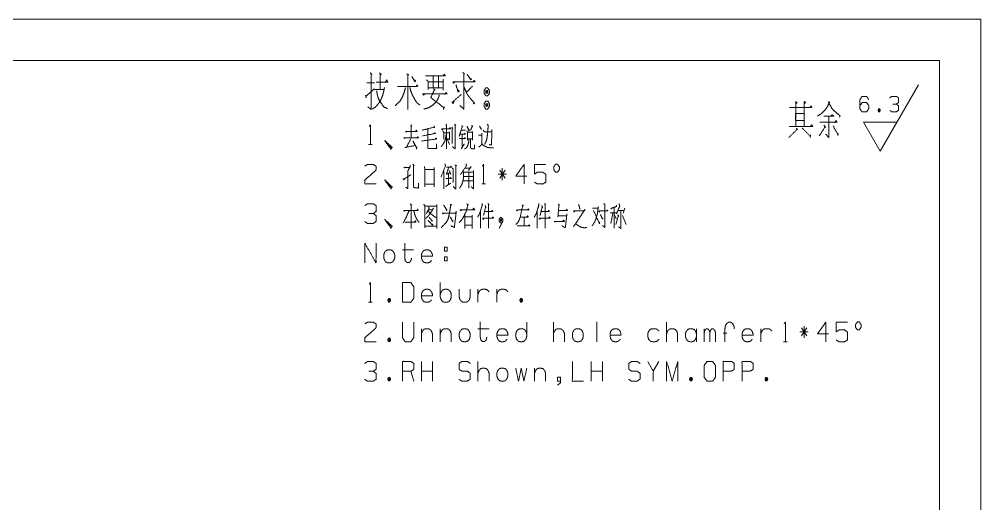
# Model space of a CAD drawing. Header units: millimetres. Extents: x 0 to 420, y 0 to 297.
# Drawn here: x 303.9 to 420, y 238.5 to 297 of the extents above; entities that cross this region are included whole.
import ezdxf

# ---------------------------------------------------------------- set-up
doc = ezdxf.new("R2010")
doc.units = ezdxf.units.MM
doc.layers.add('101', color=7, linetype='Continuous', true_color=0xffffff)

msp = doc.modelspace()

# ---------------------------------------------------------------- linework, layer by layer
at = {"layer": '101', "color": 133, "linetype": 'Continuous', "lineweight": 18}
for p, q in [((420, 297), (0, 297)), ((420, 0), (420, 297)), ((415, 292), (25, 292)), ((415, 5), (415, 292))]:
    msp.add_line(p, q, dxfattribs=at)
at = {"layer": '101', "color": 72, "linetype": 'Continuous', "lineweight": 18}
for p, q in [((345.9, 289.3), (346.8, 289.3)), ((346.8, 288.51), (347.94, 288.51)), ((355.18, 283.26), (355.86, 283.29)), ((356.14, 283.96), (356.28, 283.81)), ((356.19, 283.86), (356.19, 281.99)), ((356.48, 284.31), (356.62, 284.16)), ((359.51, 284.09), (359.72, 283.69)), ((355.54, 282.64), (355.86, 281.86)), ((359.37, 283.01), (359.68, 283.01)), ((346.11, 281.86), (346.54, 281.86)), ((355.18, 278.7), (355.18, 276.52)), ((355.87, 278.75), (356.05, 278.25)), ((356.51, 279.42), (356.76, 279.35)), ((357.73, 279), (358.42, 279)), ((358.5, 279.2), (358.17, 278.72)), ((361.93, 278.77), (362.6, 277.82)), ((362.58, 278.77), (361.93, 277.82)), ((362.24, 277.57), (362.24, 279)), ((355.75, 278.32), (355.75, 277.05)), ((357.58, 277.47), (358.7, 277.47)), ((357.62, 278.02), (358.72, 278.02)), ((362.76, 278.3), (361.75, 278.3)), ((355.38, 276.8), (356.03, 277.22)), ((359.77, 277.1), (360.2, 277.1)), ((351.14, 274.69), (351.32, 274.54)), ((351.23, 274.59), (351.23, 271.71)), ((373.15, 274.19), (373.82, 274.19)), ((375.74, 274.29), (375.74, 271.76)), ((377.02, 274.19), (376.84, 273.56)), ((359.61, 273.74), (359.61, 271.76)), ((366.44, 273.74), (366.44, 271.76)), ((375.27, 273.61), (376.03, 273.61)), ((375.6, 273.56), (375.34, 272.34)), ((375.78, 273.39), (375.99, 272.91)), ((376.26, 273.34), (375.94, 272.21)), ((376.17, 273.89), (376.95, 273.89)), ((376.19, 273.39), (376.33, 273.16)), ((376.77, 273.29), (377.18, 272.19)), ((350.21, 269.15), (351.53, 269.15)), ((355.26, 268.3), (355.59, 268.3)), ((355.26, 268.3), (355.26, 267.82)), ((354.76, 263.44), (354.76, 265.19)), ((359.31, 262.81), (359.31, 264.39)), ((361.59, 262.81), (361.59, 264.39)), ((346.11, 262.81), (346.54, 262.81)), ((348.51, 263.26), (348.67, 262.84)), ((364.45, 263.26), (364.61, 262.84)), ((368.42, 258.05), (368.42, 260.42)), ((373.64, 260.45), (373.64, 258.05)), ((382.08, 258.05), (382.08, 260.42)), ((352.48, 259.62), (352.48, 258.05)), ((354.76, 259.62), (354.76, 258.05)), ((359.31, 259.62), (360.64, 259.62)), ((385.68, 258.05), (385.68, 259.62)), ((386.63, 258.05), (386.63, 259.62)), ((389.33, 259.1), (388.91, 259.1)), ((393.46, 258.05), (393.46, 259.62)), ((399.18, 259.25), (398.17, 259.25)), ((399, 259.72), (398.35, 258.77)), ((398.35, 259.72), (399.02, 258.77)), ((398.67, 258.52), (398.67, 259.95)), ((348.51, 258.5), (348.67, 258.07)), ((396.2, 258.05), (396.62, 258.05)), ((352.48, 253.29), (352.48, 255.66)), ((353.83, 253.29), (353.83, 255.66)), ((359.31, 253.29), (359.31, 255.66)), ((372.97, 253.29), (372.97, 255.66)), ((374.32, 253.29), (374.32, 255.66)), ((381.15, 255.66), (380.47, 254.49)), ((351.55, 253.29), (351.22, 254.49)), ((353.83, 254.49), (352.48, 254.49)), ((366.14, 254.86), (366.14, 253.29)), ((374.32, 254.49), (372.97, 254.49)), ((348.51, 253.74), (348.67, 253.31)), ((384.94, 253.74), (385.1, 253.31)), ((394.04, 253.74), (394.2, 253.31))]:
    msp.add_line(p, q, dxfattribs=at)
at = {"layer": '101', "color": 43, "linetype": 'Continuous', "lineweight": 18}
for p, q in [((407.85, 281.07), (412.47, 289.07)), ((407.67, 286.16), (407.8, 285.83)), ((407.85, 281.07), (405.84, 284.57)), ((405.84, 284.57), (409.87, 284.57))]:
    msp.add_line(p, q, dxfattribs=at)
at = {"layer": '101', "color": 72, "linetype": 'Continuous', "lineweight": 18}
for points, knots in [([(346.3, 290.54), (346.51, 290.31), (346.41, 290.46), (346.41, 286.11), (346.03, 286.41)], [0, 0, 0.058123, 0.092655, 0.910294, 1, 1]), ([(347.41, 290.54), (347.65, 290.31), (347.52, 290.39), (347.52, 288.55)], [0, 0, 0.141505, 0.207227, 1, 1]), ([(350.72, 290.39), (350.96, 290.27), (350.85, 290.31), (350.85, 286.07), (350.85, 288.89), (349.58, 288.89), (352.07, 288.89), (351.94, 289.07), (351.89, 288.89)], [0, 0, 0.022712, 0.032395, 0.397207, 0.63934, 0.7489, 0.963455, 0.983225, 1, 1]), ([(352.97, 290.16), (355.38, 290.16), (355.25, 290.35), (355.09, 290.16)], [0, 0, 0.835358, 0.91487, 1, 1]), ([(357.47, 290.61), (357.68, 290.35), (357.6, 290.5), (357.6, 286.15), (357.1, 286.6)], [0, 0, 0.060995, 0.09168, 0.877919, 1, 1]), ([(358, 290.31), (358.48, 289.67), (358.51, 289.79), (358.29, 289.82)], [0, 0, 0.706425, 0.808946, 1, 1]), ([(347.02, 289.41), (348.42, 289.41), (348.29, 289.67), (348.16, 289.45)], [0, 0, 0.716773, 0.866788, 1, 1]), ([(351.33, 290.09), (351.7, 289.45), (351.78, 289.6), (351.6, 289.67)], [0, 0, 0.666011, 0.819284, 1, 1]), ([(353.1, 289.67), (353.31, 289.49), (353.31, 288.51), (353.31, 288.7), (355.09, 288.7), (355.09, 288.44), (355.09, 289.75), (355.09, 289.45), (353.24, 289.45), (353.9, 289.45), (353.9, 290.12), (353.9, 288.7), (354.56, 288.7), (354.56, 290.09)], [0, 0, 0.024062, 0.106929, 0.122865, 0.273838, 0.296147, 0.407698, 0.433196, 0.590929, 0.647263, 0.704633, 0.825746, 0.882076, 1, 1]), ([(356.49, 289.41), (356.36, 289.26), (356.28, 289.45), (358.93, 289.45), (358.85, 289.64), (358.74, 289.45)], [0, 0, 0.057613, 0.116234, 0.87937, 0.937996, 1, 1]), ([(356.65, 289.07), (356.92, 288.21), (357.05, 288.32), (356.86, 288.51)], [0, 0, 0.673372, 0.803126, 1, 1]), ([(345.74, 287.84), (345.82, 287.5), (345.77, 287.69), (346.8, 288.59)], [0, 0, 0.181314, 0.283205, 1, 1]), ([(348.02, 288.77), (347.92, 288.25), (347.81, 287.84), (347.68, 287.5), (347.52, 287.12), (347.25, 286.75), (346.99, 286.45), (346.56, 286.15)], [0, 0, 0.172181, 0.309103, 0.425675, 0.556624, 0.704265, 0.83297, 1, 1]), ([(347.07, 288.36), (347.12, 288.1), (347.17, 287.8), (347.28, 287.46), (347.44, 287.12), (347.94, 286.41), (348.37, 286.22)], [0, 0, 0.101602, 0.217186, 0.35141, 0.492967, 0.824037, 1, 1]), ([(350.54, 288.7), (350.4, 288.17), (350.17, 287.57), (349.9, 287.12), (349.32, 286.56)], [0, 0, 0.214889, 0.47114, 0.678425, 1, 1]), ([(351.09, 288.74), (351.2, 288.32), (351.41, 287.8), (351.68, 287.31), (351.97, 286.86), (352.29, 286.64)], [0, 0, 0.172233, 0.401194, 0.62559, 0.842437, 1, 1]), ([(352.89, 287.99), (352.76, 287.84), (352.63, 287.99), (355.59, 287.99), (355.44, 288.17), (355.3, 287.91)], [0, 0, 0.051206, 0.102404, 0.861891, 0.924778, 1, 1]), ([(354.64, 287.87), (354.56, 287.57), (354.32, 287.09), (353.82, 286.6), (353.34, 286.3), (352.76, 286.15)], [0, 0, 0.114099, 0.313631, 0.571351, 0.778587, 1, 1]), ([(353.95, 288.59), (354.14, 288.44), (354.06, 288.51), (353.61, 287.54), (355.2, 286.3), (355.25, 286.41), (355.14, 286.11)], [0, 0, 0.061501, 0.089668, 0.366507, 0.885946, 0.917995, 1, 1]), ([(356.44, 287.16), (356.31, 286.82), (356.17, 286.94), (357.31, 287.91)], [0, 0, 0.178053, 0.26342, 1, 1]), ([(358.64, 288.92), (357.92, 288.17), (357.66, 288.74), (357.92, 288.1), (358.16, 287.72), (358.43, 287.39), (358.88, 286.86), (358.93, 286.86), (358.74, 286.79)], [0, 0, 0.248761, 0.397959, 0.563616, 0.670259, 0.773234, 0.939247, 0.951973, 1, 1]), ([(360.49, 288.7), (360.25, 288.7), (360.04, 288.4), (360.04, 288.06), (360.25, 287.76), (360.49, 287.76), (360.7, 288.06), (360.7, 288.4), (360.49, 288.7)], [0, 0, 0.091012, 0.231146, 0.359875, 0.500009, 0.591021, 0.731146, 0.859875, 1, 1]), ([(360.49, 288.06), (360.49, 288.4), (360.25, 288.4)], [0, 0, 0.585821, 1, 1]), ([(360.25, 288.06), (360.49, 288.06), (360.25, 288.4), (360.25, 288.06)], [0, 0, 0.24116, 0.6589, 1, 1]), ([(360.7, 286.79), (360.49, 287.12), (360.25, 287.12), (360.04, 286.79), (360.04, 286.49), (360.25, 286.15), (360.49, 286.15), (360.7, 286.49), (360.7, 286.79)], [0, 0, 0.149197, 0.238511, 0.387715, 0.5, 0.649205, 0.738519, 0.887715, 1, 1]), ([(360.25, 286.79), (360.25, 286.49), (360.49, 286.49)], [0, 0, 0.556971, 1, 1]), ([(360.49, 286.79), (360.25, 286.79), (360.49, 286.49), (360.49, 286.79)], [0, 0, 0.258827, 0.674606, 1, 1]), ([(397.64, 287.06), (397.83, 286.91), (397.67, 286.76), (397.67, 287.06), (397.67, 284.06), (397.67, 286.35), (396.9, 286.35), (399.63, 286.35), (398.7, 286.35), (398.7, 287.02), (398.7, 284.06), (398.7, 285.63), (397.64, 285.63), (397.64, 284.77), (398.7, 284.77), (398.7, 284.06), (396.84, 284.06), (399.71, 284.06), (399.58, 284.25), (399.44, 284.06)], [0, 0, 0.009716, 0.018619, 0.030835, 0.152988, 0.24613, 0.277436, 0.388628, 0.42641, 0.453894, 0.57452, 0.63865, 0.681833, 0.716952, 0.760134, 0.789145, 0.864712, 0.9813, 0.99065, 1, 1]), ([(398.73, 286.83), (398.86, 286.95), (398.7, 287.06)], [0, 0, 0.471556, 1, 1]), ([(401.61, 287.06), (401.77, 286.91), (401.69, 286.95), (401.53, 286.5), (401.27, 286.12), (400.95, 285.78), (400.66, 285.52), (400.29, 285.3)], [0, 0, 0.08631, 0.121021, 0.309424, 0.490703, 0.673793, 0.828672, 1, 1]), ([(401.66, 286.83), (401.88, 286.53), (402.06, 286.16), (402.43, 285.82), (402.88, 285.45), (403.02, 285.33), (403.04, 285.33), (402.94, 285.18)], [0, 0, 0.16272, 0.348023, 0.570221, 0.829893, 0.906885, 0.91864, 1, 1]), ([(399.39, 286.35), (399.52, 286.53), (399.6, 286.35)], [0, 0, 0.52994, 1, 1]), ([(400.58, 284.55), (402.67, 284.55), (402.54, 284.77), (402.41, 284.47)], [0, 0, 0.780473, 0.877782, 1, 1]), ([(401.05, 285.3), (402.25, 285.3), (402.06, 285.48), (401.93, 285.3)], [0, 0, 0.707415, 0.863846, 1, 1]), ([(401.66, 285.3), (401.66, 282.71), (401.29, 283.12)], [0, 0, 0.823407, 1, 1]), ([(346.18, 284.04), (346.33, 284.24), (346.33, 281.86)], [0, 0, 0.093484, 1, 1]), ([(351.2, 284.26), (351.32, 284.09), (351.23, 284.16), (351.23, 282.69), (350.37, 282.69), (352.12, 282.69), (352.03, 282.79), (351.92, 282.66)], [0, 0, 0.045422, 0.069988, 0.382589, 0.566135, 0.936978, 0.965261, 1, 1]), ([(350.72, 283.46), (350.63, 283.36), (350.58, 283.46), (351.96, 283.46), (351.87, 283.59), (351.8, 283.46)], [0, 0, 0.069428, 0.128326, 0.845634, 0.925274, 1, 1]), ([(353.99, 284.09), (354.07, 283.91), (354.02, 283.96), (352.59, 283.61), (353.24, 283.76), (353.24, 281.56), (353.28, 281.41), (353.37, 281.39), (354.32, 281.39), (354.32, 281.96)], [0, 0, 0.030685, 0.042092, 0.272766, 0.377782, 0.722119, 0.746238, 0.760609, 0.910001, 1, 1]), ([(352.61, 282.91), (354.18, 283.21), (354.07, 283.29), (353.95, 283.16)], [0, 0, 0.83968, 0.90778, 1, 1]), ([(355.06, 283.74), (355.01, 283.61), (354.92, 283.76), (356, 283.76), (355.93, 283.91), (355.87, 283.76)], [0, 0, 0.079257, 0.180898, 0.81031, 0.907117, 1, 1]), ([(355.06, 283.49), (355.17, 283.34), (355.17, 282.51)], [0, 0, 0.182116, 1, 1]), ([(355.43, 284.34), (355.5, 284.21), (355.5, 281.36)], [0, 0, 0.047969, 1, 1]), ([(355.86, 283.41), (355.86, 282.44), (355.7, 282.59)], [0, 0, 0.816823, 1, 1]), ([(356.55, 284.21), (356.55, 281.36), (356.23, 281.61)], [0, 0, 0.875677, 1, 1]), ([(357.34, 284.16), (357.48, 283.99), (357.41, 284.06), (357.04, 282.86), (357.28, 283.61), (357.81, 283.61)], [0, 0, 0.077468, 0.112956, 0.545474, 0.817417, 1, 1]), ([(357.16, 283.11), (357.8, 283.11), (357.71, 283.24), (357.64, 283.11)], [0, 0, 0.682009, 0.846089, 1, 1]), ([(357.96, 283.51), (358.04, 283.36), (358.04, 282.41), (358.04, 282.54), (358.63, 282.54), (358.63, 282.41), (358.63, 283.46), (358.63, 283.34), (358.03, 283.34)], [0, 0, 0.046627, 0.301093, 0.334574, 0.490812, 0.524293, 0.805547, 0.839034, 1, 1]), ([(357.99, 284.09), (358.22, 283.51), (358.27, 283.59), (358.13, 283.76)], [0, 0, 0.66153, 0.759653, 1, 1]), ([(358.57, 284.19), (358.66, 284.04), (358.63, 284.11), (358.42, 283.59)], [0, 0, 0.211477, 0.312188, 1, 1]), ([(359.76, 283.24), (359.76, 281.99), (359.74, 281.84), (359.6, 281.71), (359.4, 281.56)], [0, 0, 0.681074, 0.763374, 0.866199, 1, 1]), ([(359.95, 283.59), (360.06, 283.41), (360.97, 283.41)], [0, 0, 0.182091, 1, 1]), ([(360.41, 284.34), (360.55, 284.19), (360.52, 283.84), (360.48, 283.36), (360.41, 282.69), (360.27, 282.19), (360.11, 281.91)], [0, 0, 0.080825, 0.218773, 0.405544, 0.671675, 0.87543, 1, 1]), ([(360.99, 283.69), (360.94, 281.81), (360.67, 281.86)], [0, 0, 0.874254, 1, 1]), ([(397.77, 283.83), (397.88, 283.65), (397.85, 283.72), (396.84, 282.71)], [0, 0, 0.125, 0.171154, 1, 1]), ([(398.46, 283.83), (399.44, 282.86), (399.44, 283.05), (399.39, 282.71)], [0, 0, 0.723289, 0.821345, 1, 1]), ([(401.05, 284.21), (401.29, 283.95), (401.24, 284.06), (400.5, 282.9)], [0, 0, 0.19088, 0.257801, 1, 1]), ([(402.17, 284.13), (402.78, 283.05), (402.8, 283.2), (402.75, 282.97)], [0, 0, 0.764768, 0.858205, 1, 1]), ([(348.2, 282.14), (348.8, 281.51), (348.66, 281.51), (348.05, 282.36), (348.8, 281.29), (348.96, 281.51), (348.05, 282.36)], [0, 0, 0.178027, 0.207064, 0.420798, 0.689033, 0.74561, 1, 1]), ([(350.49, 282.66), (350.42, 282.59), (350.37, 282.69)], [0, 0, 0.476601, 1, 1]), ([(351.2, 282.54), (350.65, 281.51), (350.49, 281.51), (351.75, 281.76), (351.46, 282.29), (351.9, 281.46), (351.92, 281.61), (351.89, 281.29)], [0, 0, 0.25206, 0.286559, 0.564066, 0.693388, 0.89635, 0.929102, 1, 1]), ([(352.5, 282.29), (354.34, 282.54), (354.27, 282.66), (354.16, 282.54)], [0, 0, 0.857805, 0.924206, 1, 1]), ([(355.47, 283.04), (355.4, 282.66), (355.36, 282.44), (355.29, 282.24), (355.11, 281.94), (355.03, 281.81), (354.88, 281.64)], [0, 0, 0.246563, 0.393717, 0.530764, 0.755734, 0.854644, 1, 1]), ([(357.07, 282.59), (357.81, 282.59), (357.71, 282.69), (357.62, 282.56)], [0, 0, 0.712959, 0.852951, 1, 1]), ([(357.39, 283.09), (357.39, 281.56), (357.3, 281.34), (357.66, 281.96)], [0, 0, 0.613737, 0.711018, 1, 1]), ([(358.2, 282.46), (358.2, 282.19), (358.13, 281.91), (358.03, 281.64), (357.9, 281.46), (357.67, 281.34)], [0, 0, 0.206832, 0.420389, 0.642066, 0.803261, 1, 1]), ([(358.4, 282.46), (358.4, 281.51), (358.47, 281.41), (358.61, 281.36), (358.88, 281.36), (358.88, 281.84)], [0, 0, 0.484065, 0.546457, 0.622891, 0.757978, 1, 1]), ([(359.81, 281.96), (359.93, 281.76), (360.11, 281.69), (360.3, 281.59), (360.48, 281.51), (360.67, 281.49), (360.92, 281.46), (361.17, 281.46)], [0, 0, 0.153715, 0.279219, 0.422093, 0.547602, 0.675722, 0.838259, 1, 1]), ([(345.65, 279.25), (345.97, 279.47), (346.66, 279.47), (347, 279.25), (347, 278.77), (345.64, 277.57), (345.65, 277.1), (347, 277.1)], [0, 0, 0.069694, 0.192977, 0.265275, 0.350226, 0.674741, 0.75975, 1, 1]), ([(350.51, 279.15), (350.47, 279.05), (350.38, 279.1), (351.13, 279.1)], [0, 0, 0.111652, 0.218549, 1, 1]), ([(351.16, 279.32), (350.83, 278.62), (350.83, 276.57), (350.58, 276.7)], [0, 0, 0.250154, 0.910669, 1, 1]), ([(351.44, 279.5), (351.62, 279.3), (351.53, 279.35), (351.53, 276.82), (351.55, 276.7), (351.71, 276.62), (352.12, 276.62), (352.12, 277.2)], [0, 0, 0.063897, 0.088209, 0.692695, 0.722917, 0.765023, 0.862341, 1, 1]), ([(352.84, 279.2), (352.91, 278.87), (352.91, 276.75), (352.91, 277.07), (354, 277.07), (354, 276.75), (354, 279.1), (354, 278.85), (352.93, 278.85)], [0, 0, 0.042197, 0.311812, 0.353047, 0.492087, 0.533322, 0.831484, 0.863205, 1, 1]), ([(354.85, 277.92), (355.4, 279.35), (355.31, 279.5), (355.29, 279.52)], [0, 0, 0.881766, 0.982315, 1, 1]), ([(355.77, 279.1), (355.5, 278.27), (355.96, 278.47)], [0, 0, 0.633571, 1, 1]), ([(355.52, 279.15), (356.12, 279.15), (356.05, 279.27), (355.96, 279.15)], [0, 0, 0.66949, 0.829485, 1, 1]), ([(356.19, 279.05), (356.3, 278.95), (356.3, 277.27)], [0, 0, 0.080053, 1, 1]), ([(356.63, 279.35), (356.63, 276.5), (356.3, 276.8)], [0, 0, 0.863559, 1, 1]), ([(357.44, 278.7), (357.57, 278.52), (357.57, 278.02), (357.55, 277.8), (357.53, 277.65), (357.48, 277.42), (357.41, 277.2), (357.32, 276.97), (357.23, 276.82), (357.09, 276.6)], [0, 0, 0.095702, 0.318952, 0.419724, 0.487155, 0.59037, 0.695674, 0.80361, 0.88134, 1, 1]), ([(357.87, 279.55), (357.92, 279.35), (357.21, 278.22)], [0, 0, 0.134747, 1, 1]), ([(357.58, 278.52), (358.75, 278.52), (358.75, 278.72), (358.75, 276.52), (358.47, 276.8)], [0, 0, 0.294508, 0.345002, 0.900412, 1, 1]), ([(358.12, 278.5), (358.2, 278.52), (358.2, 276.6)], [0, 0, 0.045524, 1, 1]), ([(359.84, 279.27), (359.99, 279.47), (359.99, 277.1)], [0, 0, 0.093492, 1, 1]), ([(365.21, 278.05), (363.87, 278.05), (364.87, 279.47), (364.87, 277.1)], [0, 0, 0.24587, 0.565296, 1, 1]), ([(366.13, 277.32), (366.46, 277.1), (367.15, 277.1), (367.49, 277.32), (367.49, 278.27), (367.15, 278.52), (366.46, 278.52), (366.13, 278.3), (366.13, 279.47), (367.49, 279.47)], [0, 0, 0.062231, 0.168346, 0.230572, 0.376816, 0.441262, 0.547377, 0.609608, 0.790488, 1, 1]), ([(368.68, 278.52), (368.91, 278.52), (369.13, 278.85), (369.13, 279.17), (368.91, 279.5), (368.68, 279.5), (368.45, 279.17), (368.45, 278.85), (368.68, 278.52)], [0, 0, 0.08568, 0.230391, 0.351581, 0.496291, 0.581972, 0.730391, 0.851581, 1, 1]), ([(348.2, 277.37), (348.8, 276.75), (348.66, 276.75), (348.05, 277.6), (348.8, 276.52), (348.96, 276.75), (348.05, 277.6)], [0, 0, 0.178027, 0.207064, 0.420798, 0.689033, 0.74561, 1, 1]), ([(350.26, 277.75), (350.4, 277.55), (350.33, 277.65), (351.2, 278.22)], [0, 0, 0.174093, 0.261137, 1, 1]), ([(355.43, 277.75), (356.1, 277.75), (356, 277.9), (355.93, 277.75)], [0, 0, 0.657711, 0.837607, 1, 1]), ([(346.66, 273.54), (347, 273.76), (347, 274.49), (346.66, 274.71), (345.97, 274.71), (345.64, 274.49)], [0, 0, 0.153876, 0.429852, 0.583729, 0.846124, 1, 1]), ([(350.4, 273.76), (350.37, 273.89), (352.08, 273.89), (352.03, 274.06), (351.92, 273.89)], [0, 0, 0.05821, 0.826388, 0.908319, 1, 1]), ([(352.75, 274.64), (352.89, 274.51), (352.89, 271.81), (352.89, 271.99), (354.34, 271.99), (354.34, 271.74), (354.34, 274.59), (354.34, 274.41), (352.89, 274.41)], [0, 0, 0.02043, 0.312721, 0.331666, 0.488565, 0.515628, 0.824156, 0.843101, 1, 1]), ([(353.35, 273.96), (353.81, 273.96), (353.93, 274.19), (353.74, 273.81), (353.49, 273.49), (353.28, 273.21), (353, 272.94)], [0, 0, 0.200766, 0.312947, 0.497488, 0.67595, 0.827669, 1, 1]), ([(353.35, 274.29), (353.47, 274.16), (353.42, 274.21), (353.09, 273.51)], [0, 0, 0.171568, 0.242661, 1, 1]), ([(355.94, 274.64), (356.14, 274.56), (356.03, 274.59), (355.87, 273.61), (355.77, 273.14), (355.68, 272.81), (355.45, 272.41), (355.13, 272.11), (354.88, 271.84)], [0, 0, 0.061341, 0.093409, 0.384199, 0.527463, 0.626605, 0.76239, 0.89111, 1, 1]), ([(355.18, 274.54), (355.54, 273.94), (355.56, 274.04), (355.52, 273.86)], [0, 0, 0.713183, 0.817162, 1, 1]), ([(357.96, 274.69), (358.15, 274.59), (358.08, 274.59), (357.92, 273.86), (357.53, 273.06), (357.3, 272.71), (357.05, 272.46)], [0, 0, 0.081231, 0.107511, 0.383277, 0.713752, 0.869304, 1, 1]), ([(357.32, 273.99), (357.25, 273.86), (357.14, 273.99), (358.91, 273.99), (358.79, 274.19), (358.66, 273.99)], [0, 0, 0.056416, 0.120813, 0.815205, 0.907602, 1, 1]), ([(359.81, 274.76), (359.84, 274.59), (359.6, 273.81), (359.51, 273.51), (359.4, 273.34), (359.28, 273.11)], [0, 0, 0.101082, 0.561695, 0.738765, 0.854616, 1, 1]), ([(360.18, 274.51), (360.3, 274.24), (360.23, 274.34), (359.99, 273.29)], [0, 0, 0.200656, 0.28215, 1, 1]), ([(360.11, 273.76), (361.1, 273.76), (361.03, 273.94), (360.94, 273.76)], [0, 0, 0.720048, 0.857364, 1, 1]), ([(360.5, 274.76), (360.64, 274.59), (360.57, 274.66), (360.57, 271.76)], [0, 0, 0.069701, 0.101632, 1, 1]), ([(364.63, 274.59), (364.79, 274.46), (364.73, 274.56), (364.38, 273.01), (364.17, 272.51), (363.88, 272.21)], [0, 0, 0.070721, 0.110291, 0.666027, 0.855881, 1, 1]), ([(364.11, 273.96), (364.03, 273.84), (363.92, 273.96), (365.49, 273.96), (365.37, 274.11), (365.28, 273.96)], [0, 0, 0.06778, 0.140353, 0.836829, 0.922922, 1, 1]), ([(366.64, 274.76), (366.67, 274.59), (366.43, 273.81), (366.34, 273.51), (366.23, 273.34), (366.11, 273.11)], [0, 0, 0.101082, 0.561695, 0.738765, 0.854616, 1, 1]), ([(367.01, 274.51), (367.13, 274.24), (367.06, 274.34), (366.81, 273.29)], [0, 0, 0.200665, 0.282159, 1, 1]), ([(366.94, 273.76), (367.93, 273.76), (367.86, 273.94), (367.77, 273.76)], [0, 0, 0.720058, 0.857381, 1, 1]), ([(367.33, 274.76), (367.47, 274.59), (367.4, 274.66), (367.4, 271.76)], [0, 0, 0.0697, 0.10164, 1, 1]), ([(369, 274.66), (369.16, 274.54), (369.09, 274.56), (368.95, 273.14), (368.97, 273.26), (370.03, 273.26), (370.05, 273.51), (369.85, 271.81), (369.43, 272.06)], [0, 0, 0.037816, 0.051832, 0.319487, 0.343081, 0.541303, 0.588149, 0.907967, 1, 1]), ([(369.06, 273.89), (370.13, 273.89), (370.03, 274.06), (369.96, 273.94)], [0, 0, 0.755875, 0.899326, 1, 1]), ([(371, 273.84), (370.91, 273.71), (370.87, 273.84), (372.15, 273.84), (372.22, 274.04), (371.1, 272.31), (370.82, 271.96), (371.12, 272.31), (371.37, 272.09), (371.72, 271.89), (372.13, 271.81), (372.46, 271.84)], [0, 0, 0.0246, 0.045477, 0.249981, 0.284067, 0.614007, 0.686318, 0.760443, 0.814191, 0.879459, 0.945886, 1, 1]), ([(371.46, 274.64), (371.61, 274.11), (371.63, 274.16), (371.56, 274.04)], [0, 0, 0.736107, 0.80728, 1, 1]), ([(373.84, 274.34), (373.71, 273.46), (373.68, 273.34), (373.61, 273.14), (373.56, 272.91), (373.47, 272.71), (373.4, 272.51), (373.31, 272.39), (373.22, 272.21), (373.08, 272.04)], [0, 0, 0.358964, 0.411733, 0.497903, 0.5918, 0.680616, 0.766785, 0.828971, 0.908607, 1, 1]), ([(374.05, 273.84), (373.96, 273.71), (373.93, 273.86), (375, 273.86), (374.92, 273.96), (374.85, 273.84)], [0, 0, 0.092095, 0.184798, 0.833339, 0.913622, 1, 1]), ([(374.49, 274.74), (374.63, 274.64), (374.63, 271.84), (374.33, 272.09)], [0, 0, 0.051489, 0.883804, 1, 1]), ([(376.03, 274.56), (376.03, 274.41), (375.34, 274.11)], [0, 0, 0.166345, 1, 1]), ([(376.33, 274.69), (376.42, 274.44), (376.03, 273.49)], [0, 0, 0.205295, 1, 1]), ([(345.65, 272.56), (345.97, 272.34), (346.66, 272.34), (347, 272.56), (347, 273.29), (346.66, 273.54), (346.15, 273.54)], [0, 0, 0.124123, 0.343689, 0.472449, 0.70338, 0.836734, 1, 1]), ([(348.2, 272.61), (348.8, 271.99), (348.66, 271.99), (348.05, 272.84), (348.8, 271.76), (348.96, 271.99), (348.05, 272.84)], [0, 0, 0.178027, 0.207064, 0.420798, 0.689033, 0.74561, 1, 1]), ([(350.99, 273.86), (350.88, 273.64), (350.79, 273.41), (350.7, 273.21), (350.58, 272.94), (350.47, 272.76), (350.38, 272.54), (350.24, 272.39)], [0, 0, 0.149565, 0.294903, 0.426379, 0.607681, 0.730721, 0.876068, 1, 1]), ([(351.53, 273.89), (351.62, 273.69), (351.67, 273.41), (351.78, 273.16), (351.89, 272.89), (352.05, 272.66), (352.22, 272.44)], [0, 0, 0.134425, 0.306596, 0.47353, 0.654718, 0.824115, 1, 1]), ([(353.31, 273.84), (353.53, 273.56), (353.83, 273.34), (354.07, 273.14), (354.3, 273.04)], [0, 0, 0.26891, 0.559574, 0.805958, 1, 1]), ([(353.42, 273.06), (353.77, 272.66), (353.81, 272.71), (353.74, 272.56)], [0, 0, 0.70158, 0.782057, 1, 1]), ([(355.18, 273.61), (355.1, 273.49), (355.01, 273.59), (356.63, 273.59), (356.69, 273.81), (356.46, 271.86), (356.05, 272.04)], [0, 0, 0.03365, 0.062978, 0.420366, 0.471173, 0.90272, 1, 1]), ([(355.94, 273.14), (356.26, 272.59), (356.28, 272.69), (356.19, 272.54)], [0, 0, 0.697444, 0.808911, 1, 1]), ([(357.74, 273.34), (357.74, 271.74), (357.74, 272.11), (358.61, 272.11), (358.61, 271.74), (358.61, 273.34), (358.61, 273.14), (357.71, 273.14)], [0, 0, 0.270382, 0.333754, 0.480114, 0.543485, 0.813868, 0.847667, 1, 1]), ([(359.99, 272.99), (359.95, 272.81), (359.86, 272.99), (361.19, 272.99), (361.1, 273.14), (361.06, 273.01)], [0, 0, 0.08908, 0.186902, 0.848324, 0.935187, 1, 1]), ([(362.16, 272.41), (362.01, 272.41), (361.86, 272.61), (361.86, 272.84), (362.01, 273.04), (362.16, 273.04), (362.31, 272.84), (362.31, 272.61), (361.86, 271.76)], [0, 0, 0.057341, 0.160987, 0.252238, 0.355877, 0.413218, 0.516857, 0.608109, 1, 1]), ([(362.01, 272.61), (362.16, 272.61), (362.01, 272.84), (362.01, 272.61)], [0, 0, 0.223671, 0.644056, 1, 1]), ([(362.16, 272.61), (362.16, 272.84), (362.01, 272.84)], [0, 0, 0.614104, 1, 1]), ([(364.5, 273.11), (365.37, 273.11), (365.3, 273.26), (365.19, 273.11), (364.89, 273.11), (364.89, 272.04), (364.04, 272.04), (365.62, 272.04), (365.46, 272.16), (365.37, 272.04)], [0, 0, 0.161339, 0.192228, 0.226447, 0.282421, 0.482687, 0.640737, 0.933786, 0.971478, 1, 1]), ([(366.81, 272.99), (366.78, 272.81), (366.69, 272.99), (368.02, 272.99), (367.93, 273.14), (367.89, 273.01)], [0, 0, 0.089084, 0.186897, 0.848323, 0.935187, 1, 1]), ([(368.68, 272.56), (368.6, 272.51), (368.51, 272.56), (369.75, 272.56), (369.66, 272.76), (369.55, 272.59)], [0, 0, 0.054491, 0.108982, 0.77288, 0.890204, 1, 1]), ([(373.26, 273.89), (373.98, 272.29), (374, 272.51)], [0, 0, 0.88614, 1, 1]), ([(374.09, 273.41), (374.35, 272.86), (374.4, 272.94)], [0, 0, 0.869211, 1, 1]), ([(376.54, 273.89), (376.54, 271.74), (376.26, 271.94)], [0, 0, 0.861243, 1, 1]), ([(350.63, 272.39), (350.56, 272.51), (351.83, 272.51), (351.73, 272.66), (351.64, 272.54)], [0, 0, 0.081917, 0.80787, 0.912675, 1, 1]), ([(353.26, 272.71), (353.81, 272.16), (353.85, 272.24), (353.76, 272.09)], [0, 0, 0.751286, 0.831514, 1, 1]), ([(345.65, 267.57), (345.65, 269.95), (347, 267.57), (347, 269.95)], [0, 0, 0.317574, 0.682426, 1, 1]), ([(351.29, 268.15), (351.2, 267.8), (351, 267.6), (350.76, 267.6), (350.54, 267.8), (350.47, 268.15), (350.47, 269.97)], [0, 0, 0.107405, 0.190398, 0.264016, 0.35076, 0.456999, 1, 1]), ([(355.26, 269), (355.26, 269.47), (355.59, 269.47), (355.59, 269), (355.26, 269)], [0, 0, 0.292918, 0.5, 0.792918, 1, 1]), ([(348.04, 267.87), (348.23, 267.65), (348.48, 267.57), (348.71, 267.57), (348.96, 267.65), (349.15, 267.87), (349.26, 268.2), (349.26, 268.55), (349.15, 268.85), (348.96, 269.07), (348.71, 269.15), (348.48, 269.15), (348.23, 269.07), (348.04, 268.85), (347.93, 268.55), (347.93, 268.2), (348.04, 267.87)], [0, 0, 0.063223, 0.1182, 0.167052, 0.222029, 0.285252, 0.357935, 0.432347, 0.5, 0.563223, 0.6182, 0.667052, 0.722029, 0.785252, 0.852904, 0.927316, 1, 1]), ([(353.7, 267.87), (353.51, 267.65), (353.26, 267.57), (353.03, 267.57), (352.78, 267.65), (352.59, 267.87), (352.48, 268.2), (352.48, 268.55), (352.59, 268.85), (352.78, 269.07), (353.03, 269.15), (353.26, 269.15), (353.51, 269.07), (353.7, 268.85), (353.81, 268.55), (353.81, 268.37), (352.48, 268.37)], [0, 0, 0.053947, 0.100858, 0.142543, 0.189446, 0.243393, 0.305415, 0.36891, 0.426639, 0.480586, 0.52749, 0.569175, 0.616086, 0.670033, 0.727759, 0.759507, 1, 1]), ([(355.59, 268.3), (355.59, 267.82), (355.26, 267.82)], [0, 0, 0.585836, 1, 1]), ([(346.18, 264.99), (346.33, 265.19), (346.33, 262.81)], [0, 0, 0.093484, 1, 1]), ([(350.21, 262.81), (351.2, 262.81), (351.55, 263.29), (351.55, 264.71), (351.2, 265.19), (350.21, 265.19), (350.21, 262.81)], [0, 0, 0.142134, 0.22716, 0.431791, 0.516817, 0.658951, 1, 1]), ([(353.7, 263.11), (353.51, 262.89), (353.26, 262.81), (353.03, 262.81), (352.78, 262.89), (352.59, 263.11), (352.48, 263.44), (352.48, 263.79), (352.59, 264.09), (352.78, 264.31), (353.03, 264.39), (353.26, 264.39), (353.51, 264.31), (353.7, 264.09), (353.81, 263.79), (353.81, 263.61), (352.48, 263.61)], [0, 0, 0.053947, 0.100858, 0.142543, 0.189446, 0.243393, 0.305415, 0.36891, 0.426639, 0.480586, 0.52749, 0.569175, 0.616086, 0.670033, 0.727759, 0.759507, 1, 1]), ([(354.76, 263.44), (354.87, 263.11), (355.06, 262.89), (355.31, 262.81), (355.54, 262.81), (355.79, 262.89), (355.98, 263.11), (356.09, 263.44), (356.09, 263.79), (355.98, 264.09), (355.79, 264.31), (355.54, 264.39), (355.31, 264.39), (355.06, 264.31), (354.87, 264.09), (354.76, 263.79)], [0, 0, 0.078528, 0.146834, 0.206232, 0.259012, 0.3184, 0.386707, 0.465238, 0.545633, 0.618729, 0.687035, 0.746424, 0.799204, 0.858601, 0.926908, 1, 1]), ([(357.04, 264.39), (357.04, 263.44), (357.14, 263.11), (357.34, 262.89), (357.58, 262.81), (357.81, 262.81), (358.06, 262.89), (358.26, 263.11), (358.36, 263.44), (358.36, 264.39)], [0, 0, 0.242016, 0.329107, 0.404862, 0.470727, 0.529263, 0.595138, 0.670893, 0.757984, 1, 1]), ([(359.31, 263.79), (359.42, 264.09), (359.61, 264.31), (359.86, 264.39), (360.2, 264.39), (360.44, 264.31), (360.64, 264.09)], [0, 0, 0.180191, 0.348584, 0.495013, 0.685178, 0.831607, 1, 1]), ([(361.59, 263.79), (361.7, 264.09), (361.89, 264.31), (362.14, 264.39), (362.47, 264.39), (362.72, 264.31), (362.92, 264.09)], [0, 0, 0.180195, 0.348591, 0.495024, 0.685193, 0.831604, 1, 1]), ([(348.51, 262.84), (348.67, 262.84), (348.76, 263.06), (348.67, 263.26), (348.51, 263.26), (348.43, 263.06), (348.51, 262.84), (348.67, 263.26)], [0, 0, 0.093976, 0.236781, 0.365959, 0.459935, 0.589112, 0.731917, 1, 1]), ([(364.45, 262.84), (364.61, 262.84), (364.7, 263.06), (364.61, 263.26), (364.45, 263.26), (364.36, 263.06), (364.45, 262.84), (364.61, 263.26)], [0, 0, 0.093978, 0.236786, 0.365966, 0.459944, 0.589113, 0.731912, 1, 1]), ([(345.65, 260.2), (345.97, 260.42), (346.66, 260.42), (347, 260.2), (347, 259.72), (345.64, 258.52), (345.65, 258.05), (347, 258.05)], [0, 0, 0.069694, 0.192977, 0.265275, 0.350226, 0.674741, 0.75975, 1, 1]), ([(350.21, 260.42), (350.21, 258.52), (350.53, 258.05), (351.2, 258.05), (351.55, 258.52), (351.55, 260.42)], [0, 0, 0.337153, 0.4386, 0.55778, 0.662847, 1, 1]), ([(360.39, 258.62), (360.3, 258.27), (360.11, 258.07), (359.86, 258.07), (359.65, 258.27), (359.58, 258.62), (359.58, 260.45)], [0, 0, 0.107404, 0.190388, 0.264018, 0.350763, 0.457001, 1, 1]), ([(365.19, 260.42), (365.19, 258.67), (365.09, 258.35), (364.89, 258.12), (364.64, 258.05), (364.41, 258.05), (364.17, 258.12), (363.97, 258.35), (363.87, 258.67), (363.87, 259.02), (363.97, 259.32), (364.17, 259.55), (364.41, 259.62), (364.64, 259.62), (364.89, 259.55), (365.09, 259.32), (365.19, 259.02)], [0, 0, 0.286724, 0.342736, 0.391457, 0.433824, 0.471471, 0.513831, 0.562553, 0.618567, 0.675911, 0.728048, 0.77677, 0.81913, 0.856777, 0.899144, 0.947865, 1, 1]), ([(389.12, 258.05), (389.12, 259.62), (389.17, 259.97), (389.33, 260.25), (389.54, 260.4), (389.81, 260.4), (390.04, 260.25), (390.2, 259.97), (390.25, 259.62)], [0, 0, 0.42365, 0.518866, 0.604322, 0.674196, 0.745521, 0.819331, 0.904782, 1, 1]), ([(396.27, 260.22), (396.41, 260.42), (396.41, 258.05)], [0, 0, 0.093484, 1, 1]), ([(401.63, 259), (400.29, 259), (401.3, 260.42), (401.3, 258.05)], [0, 0, 0.24587, 0.565296, 1, 1]), ([(402.55, 258.27), (402.88, 258.05), (403.57, 258.05), (403.91, 258.27), (403.91, 259.22), (403.57, 259.47), (402.88, 259.47), (402.55, 259.25), (402.55, 260.42), (403.91, 260.42)], [0, 0, 0.062226, 0.168341, 0.230572, 0.376816, 0.441268, 0.547382, 0.609608, 0.790488, 1, 1]), ([(405.11, 259.47), (405.34, 259.47), (405.55, 259.8), (405.55, 260.12), (405.34, 260.45), (405.11, 260.45), (404.88, 260.12), (404.88, 259.8), (405.11, 259.47)], [0, 0, 0.085679, 0.230395, 0.351584, 0.4963, 0.581979, 0.730395, 0.851584, 1, 1]), ([(352.48, 259.02), (352.59, 259.32), (352.78, 259.55), (353.03, 259.62), (353.26, 259.62), (353.51, 259.55), (353.7, 259.32), (353.81, 259.02), (353.81, 258.05)], [0, 0, 0.107759, 0.208457, 0.296008, 0.373818, 0.461382, 0.562081, 0.669835, 1, 1]), ([(354.76, 259.02), (354.87, 259.32), (355.06, 259.55), (355.31, 259.62), (355.54, 259.62), (355.79, 259.55), (355.98, 259.32), (356.09, 259.02), (356.09, 258.05)], [0, 0, 0.107754, 0.208452, 0.296017, 0.373827, 0.461378, 0.562076, 0.669835, 1, 1]), ([(357.14, 258.35), (357.34, 258.12), (357.58, 258.05), (357.81, 258.05), (358.06, 258.12), (358.26, 258.35), (358.36, 258.67), (358.36, 259.02), (358.26, 259.32), (358.06, 259.55), (357.81, 259.62), (357.58, 259.62), (357.34, 259.55), (357.14, 259.32), (357.04, 259.02), (357.04, 258.67), (357.14, 258.35)], [0, 0, 0.063224, 0.118193, 0.167046, 0.222024, 0.285248, 0.357933, 0.432346, 0.5, 0.563224, 0.618202, 0.667055, 0.722024, 0.785248, 0.852902, 0.927315, 1, 1]), ([(362.81, 258.35), (362.62, 258.12), (362.37, 258.05), (362.14, 258.05), (361.89, 258.12), (361.7, 258.35), (361.59, 258.67), (361.59, 259.02), (361.7, 259.32), (361.89, 259.55), (362.14, 259.62), (362.37, 259.62), (362.62, 259.55), (362.81, 259.32), (362.92, 259.02), (362.92, 258.85), (361.59, 258.85)], [0, 0, 0.053948, 0.100852, 0.142537, 0.189449, 0.243396, 0.305417, 0.368912, 0.42664, 0.480587, 0.527499, 0.569184, 0.616088, 0.670036, 0.727764, 0.759511, 1, 1]), ([(368.42, 259.02), (368.53, 259.32), (368.72, 259.55), (368.97, 259.62), (369.2, 259.62), (369.44, 259.55), (369.64, 259.32), (369.75, 259.02), (369.75, 258.05)], [0, 0, 0.107754, 0.208453, 0.296005, 0.373815, 0.46138, 0.562079, 0.669833, 1, 1]), ([(370.8, 258.35), (371, 258.12), (371.24, 258.05), (371.47, 258.05), (371.72, 258.12), (371.92, 258.35), (372.02, 258.67), (372.02, 259.02), (371.92, 259.32), (371.72, 259.55), (371.47, 259.62), (371.24, 259.62), (371, 259.55), (370.8, 259.32), (370.7, 259.02), (370.7, 258.67), (370.8, 258.35)], [0, 0, 0.063223, 0.1182, 0.167052, 0.222029, 0.285252, 0.357935, 0.432347, 0.5, 0.563223, 0.6182, 0.667052, 0.722029, 0.785252, 0.852904, 0.927316, 1, 1]), ([(376.47, 258.35), (376.27, 258.12), (376.03, 258.05), (375.8, 258.05), (375.55, 258.12), (375.35, 258.35), (375.25, 258.67), (375.25, 259.02), (375.35, 259.32), (375.55, 259.55), (375.8, 259.62), (376.03, 259.62), (376.27, 259.55), (376.47, 259.32), (376.57, 259.02), (376.57, 258.85), (375.25, 258.85)], [0, 0, 0.053947, 0.100858, 0.142543, 0.189446, 0.243393, 0.305415, 0.36891, 0.426639, 0.480586, 0.52749, 0.569175, 0.616086, 0.670033, 0.727759, 0.759507, 1, 1]), ([(381.15, 258.35), (380.95, 258.12), (380.7, 258.05), (380.35, 258.05), (380.1, 258.12), (379.91, 258.35), (379.8, 258.67), (379.8, 259.02), (379.91, 259.32), (380.1, 259.55), (380.35, 259.62), (380.7, 259.62), (380.95, 259.55), (381.15, 259.32)], [0, 0, 0.075459, 0.141075, 0.23078, 0.296387, 0.371845, 0.458596, 0.547409, 0.628155, 0.703613, 0.76922, 0.858925, 0.924541, 1, 1]), ([(382.08, 259.02), (382.18, 259.32), (382.38, 259.55), (382.63, 259.62), (382.86, 259.62), (383.1, 259.55), (383.3, 259.32), (383.4, 259.02), (383.4, 258.05)], [0, 0, 0.107753, 0.208451, 0.296014, 0.373823, 0.461387, 0.562085, 0.669838, 1, 1]), ([(385.68, 259.02), (385.57, 259.32), (385.38, 259.55), (385.13, 259.62), (384.9, 259.62), (384.66, 259.55), (384.46, 259.32), (384.35, 259.02), (384.35, 258.67), (384.46, 258.35), (384.66, 258.12), (384.9, 258.05), (385.13, 258.05), (385.38, 258.12), (385.57, 258.35), (385.68, 258.67)], [0, 0, 0.073093, 0.1414, 0.200788, 0.253569, 0.312967, 0.381274, 0.454366, 0.534762, 0.613291, 0.681598, 0.740995, 0.793776, 0.853165, 0.921471, 1, 1]), ([(386.63, 259.15), (386.68, 259.42), (386.86, 259.6), (387.06, 259.6), (387.23, 259.42), (387.3, 259.15), (387.3, 258.05)], [0, 0, 0.118872, 0.224449, 0.306977, 0.412567, 0.533083, 1, 1]), ([(387.3, 259.15), (387.36, 259.42), (387.53, 259.6), (387.74, 259.6), (387.9, 259.42), (387.97, 259.15), (387.97, 258.05)], [0, 0, 0.1186, 0.223935, 0.31375, 0.413912, 0.534152, 1, 1]), ([(392.4, 258.35), (392.21, 258.12), (391.96, 258.05), (391.73, 258.05), (391.48, 258.12), (391.29, 258.35), (391.18, 258.67), (391.18, 259.02), (391.29, 259.32), (391.48, 259.55), (391.73, 259.62), (391.96, 259.62), (392.21, 259.55), (392.4, 259.32), (392.51, 259.02), (392.51, 258.85), (391.18, 258.85)], [0, 0, 0.053948, 0.100859, 0.142544, 0.189449, 0.243396, 0.305417, 0.368912, 0.42664, 0.480587, 0.527492, 0.569177, 0.616088, 0.670036, 0.727764, 0.759511, 1, 1]), ([(393.46, 259.02), (393.57, 259.32), (393.76, 259.55), (394.01, 259.62), (394.34, 259.62), (394.59, 259.55), (394.79, 259.32)], [0, 0, 0.180191, 0.348584, 0.495013, 0.685178, 0.831607, 1, 1]), ([(348.51, 258.07), (348.67, 258.07), (348.76, 258.3), (348.67, 258.5), (348.51, 258.5), (348.43, 258.3), (348.51, 258.07), (348.67, 258.5)], [0, 0, 0.093976, 0.236781, 0.365959, 0.459935, 0.589112, 0.731917, 1, 1]), ([(346.66, 254.49), (347, 254.71), (347, 255.44), (346.66, 255.66), (345.97, 255.66), (345.64, 255.44)], [0, 0, 0.153876, 0.429852, 0.583729, 0.846124, 1, 1]), ([(350.21, 253.29), (350.21, 255.66), (351.22, 255.66), (351.55, 255.44), (351.55, 254.71), (351.22, 254.49), (350.21, 254.49)], [0, 0, 0.40095, 0.571035, 0.639277, 0.761673, 0.829915, 1, 1]), ([(357.02, 253.51), (357.36, 253.29), (358.04, 253.29), (358.38, 253.54), (358.38, 254.24), (358.04, 254.49), (357.37, 254.49), (357.02, 254.71), (357.02, 255.44), (357.37, 255.66), (358.04, 255.66), (358.38, 255.44)], [0, 0, 0.068034, 0.184052, 0.254519, 0.372336, 0.442803, 0.555843, 0.62637, 0.748393, 0.81892, 0.931961, 1, 1]), ([(370.7, 255.66), (370.7, 253.29), (372.04, 253.29)], [0, 0, 0.638732, 1, 1]), ([(377.51, 253.51), (377.84, 253.29), (378.53, 253.29), (378.87, 253.54), (378.87, 254.24), (378.53, 254.49), (377.86, 254.49), (377.51, 254.71), (377.51, 255.44), (377.86, 255.66), (378.53, 255.66), (378.87, 255.44)], [0, 0, 0.068039, 0.184057, 0.254519, 0.372335, 0.442796, 0.555843, 0.62637, 0.748393, 0.81892, 0.931967, 1, 1]), ([(380.47, 253.29), (380.47, 254.49), (379.8, 255.66)], [0, 0, 0.469958, 1, 1]), ([(382.08, 253.29), (382.08, 255.66), (382.75, 253.29), (383.42, 255.66), (383.42, 253.29)], [0, 0, 0.245192, 0.500001, 0.754808, 1, 1]), ([(386.97, 253.29), (387.64, 253.29), (387.97, 253.76), (387.97, 255.19), (387.64, 255.66), (386.97, 255.66), (386.61, 255.19), (386.61, 253.76), (386.97, 253.29)], [0, 0, 0.102681, 0.191616, 0.409477, 0.498411, 0.601093, 0.691616, 0.909477, 1, 1]), ([(388.91, 253.29), (388.91, 255.66), (389.92, 255.66), (390.25, 255.44), (390.25, 254.71), (389.9, 254.49), (388.91, 254.49)], [0, 0, 0.401145, 0.571313, 0.639588, 0.762043, 0.83282, 1, 1]), ([(391.18, 253.29), (391.18, 255.66), (392.19, 255.66), (392.53, 255.44), (392.53, 254.71), (392.17, 254.49), (391.18, 254.49)], [0, 0, 0.401145, 0.571307, 0.639587, 0.762043, 0.83282, 1, 1]), ([(345.65, 253.51), (345.97, 253.29), (346.66, 253.29), (347, 253.51), (347, 254.24), (346.66, 254.49), (346.15, 254.49)], [0, 0, 0.124123, 0.343689, 0.472449, 0.70338, 0.836734, 1, 1]), ([(359.31, 254.26), (359.42, 254.56), (359.61, 254.79), (359.86, 254.86), (360.09, 254.86), (360.34, 254.79), (360.53, 254.56), (360.64, 254.26), (360.64, 253.29)], [0, 0, 0.107753, 0.208451, 0.296014, 0.373823, 0.461387, 0.562085, 0.669838, 1, 1]), ([(361.7, 253.59), (361.89, 253.36), (362.14, 253.29), (362.37, 253.29), (362.62, 253.36), (362.81, 253.59), (362.92, 253.91), (362.92, 254.26), (362.81, 254.56), (362.62, 254.79), (362.37, 254.86), (362.14, 254.86), (361.89, 254.79), (361.7, 254.56), (361.59, 254.26), (361.59, 253.91), (361.7, 253.59)], [0, 0, 0.063224, 0.118202, 0.167055, 0.222024, 0.285248, 0.357933, 0.432346, 0.5, 0.563224, 0.618193, 0.667046, 0.722024, 0.785248, 0.852902, 0.927315, 1, 1]), ([(363.87, 254.86), (364.2, 253.29), (364.54, 254.86), (364.86, 253.29), (365.19, 254.86)], [0, 0, 0.25014, 0.500279, 0.749861, 1, 1]), ([(366.14, 254.26), (366.25, 254.56), (366.44, 254.79), (366.69, 254.86), (366.92, 254.86), (367.17, 254.79), (367.36, 254.56), (367.47, 254.26), (367.47, 253.29)], [0, 0, 0.107754, 0.208452, 0.296017, 0.373827, 0.461378, 0.562076, 0.669835, 1, 1]), ([(348.51, 253.31), (348.67, 253.31), (348.76, 253.54), (348.67, 253.74), (348.51, 253.74), (348.43, 253.54), (348.51, 253.31), (348.67, 253.74)], [0, 0, 0.093976, 0.236781, 0.365959, 0.459935, 0.589112, 0.731917, 1, 1]), ([(369.25, 253.29), (368.91, 253.29), (368.91, 253.76), (369.25, 253.76), (369.25, 253.06), (368.91, 252.81)], [0, 0, 0.148245, 0.357928, 0.506173, 0.815183, 1, 1]), ([(384.94, 253.31), (385.1, 253.31), (385.19, 253.54), (385.1, 253.74), (384.94, 253.74), (384.85, 253.54), (384.94, 253.31), (385.1, 253.74)], [0, 0, 0.093978, 0.236777, 0.365947, 0.459925, 0.589104, 0.731912, 1, 1]), ([(394.04, 253.31), (394.2, 253.31), (394.29, 253.54), (394.2, 253.74), (394.04, 253.74), (393.96, 253.54), (394.04, 253.31), (394.2, 253.74)], [0, 0, 0.093976, 0.236781, 0.365959, 0.459935, 0.589112, 0.731917, 1, 1])]:
    msp.add_open_spline(points, degree=1, knots=knots, dxfattribs=at)
at = {"layer": '101', "color": 43, "linetype": 'Continuous', "lineweight": 18}
for points, knots in [([(405.42, 286.56), (405.67, 286.93), (406.22, 286.93), (406.48, 286.56), (406.48, 286.18), (406.22, 285.81), (405.67, 285.81), (405.42, 286.18), (405.42, 287.3), (405.67, 287.68), (406.22, 287.68), (406.48, 287.3)], [0, 0, 0.076965, 0.169762, 0.248073, 0.312018, 0.39033, 0.483127, 0.560092, 0.751927, 0.828892, 0.921689, 1, 1]), ([(409.8, 286.75), (410.07, 286.93), (410.07, 287.5), (409.8, 287.68), (409.26, 287.68), (408.99, 287.5)], [0, 0, 0.153874, 0.429854, 0.583727, 0.846126, 1, 1]), ([(409.01, 285.99), (409.26, 285.81), (409.8, 285.81), (410.07, 285.99), (410.07, 286.56), (409.8, 286.75), (409.4, 286.75)], [0, 0, 0.124127, 0.343692, 0.472447, 0.703376, 0.836727, 1, 1]), ([(407.67, 285.83), (407.8, 285.83), (407.87, 286), (407.8, 286.16), (407.67, 286.16), (407.61, 286), (407.67, 285.83), (407.8, 286.16)], [0, 0, 0.093979, 0.236782, 0.365956, 0.459935, 0.589108, 0.731911, 1, 1])]:
    msp.add_open_spline(points, degree=1, knots=knots, dxfattribs=at)

doc.saveas('drawing.dxf')
